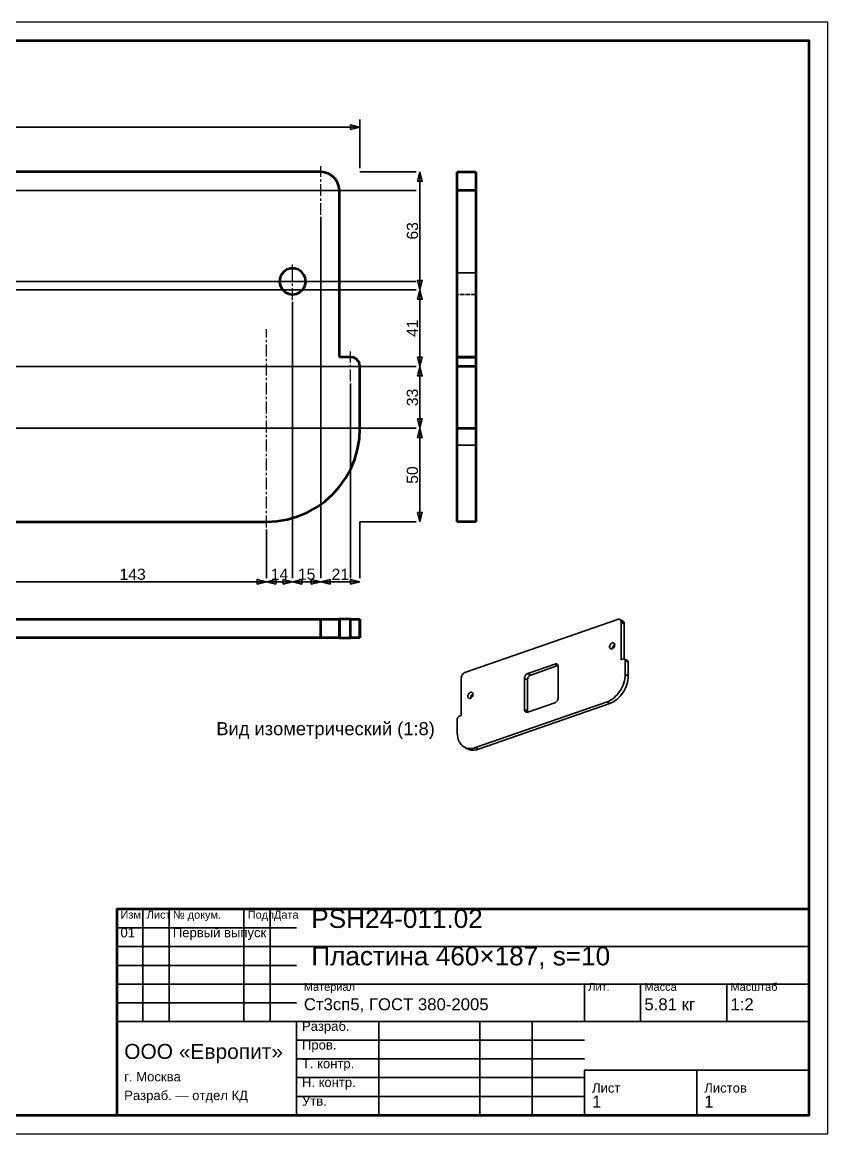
# Model space of a CAD drawing. Header units: millimetres. Extents: x 0 to 420, y 0 to 297.
# Drawn here: x 204.8 to 420, y 0 to 297 of the extents above; entities that cross this region are included whole.
import ezdxf
from ezdxf.enums import TextEntityAlignment as Align

# ---------------------------------------------------------------- set-up
doc = ezdxf.new("R2010")
doc.units = ezdxf.units.MM
doc.linetypes.add('CENTER', pattern=[5.08, 3.175, -0.635, 0.635, -0.635])
doc.linetypes.add('DASHED', pattern=[1.524, 1.27, -0.254])
doc.styles.add('GOST', font='Arial')

msp = doc.modelspace()

# ---------------------------------------------------------------- linework, layer by layer
at = {"color": 7, "lineweight": 35}
for p, q in [((295, 258), (295, 271)), ((65, 269), (295, 269)), ((295, 257), (310, 257)), ((310, 257), (309, 257)), ((311, 225.5), (311, 257)), ((82.5, 252), (310, 252)), ((291.5, 252), (310, 252)), ((284.5, 245), (284.5, 148.5)), ((88.5, 227.75), (310, 227.75)), ((282.5, 227.75), (310, 227.75)), ((168, 225.5), (310, 225.5)), ((205, 225.5), (310, 225.5)), ((310, 225.5), (309, 225.5)), ((310, 225.5), (309, 225.5)), ((311, 205), (311, 225.5)), ((277, 222.25), (277, 148.5)), ((72, 205), (310, 205)), ((297, 205), (310, 205)), ((310, 205), (309, 205)), ((310, 205), (309, 205)), ((311, 188.5), (311, 205)), ((292.5, 200.5), (292.5, 148.5)), ((117, 188.5), (310, 188.5)), ((168, 188.5), (310, 188.5)), ((205, 188.5), (310, 188.5)), ((297, 188.5), (310, 188.5)), ((310, 188.5), (309, 188.5)), ((310, 188.5), (309, 188.5)), ((311, 163.5), (311, 188.5)), ((295, 163.5), (295, 148.5)), ((295, 163.5), (310, 163.5)), ((310, 163.5), (309, 163.5)), ((270, 161.5), (270, 148.5)), ((270, 148.5), (270, 149.5)), ((270, 148.5), (270, 149.5)), ((277, 148.5), (277, 149.5)), ((277, 148.5), (277, 149.5)), ((284.5, 148.5), (284.5, 149.5)), ((284.5, 148.5), (284.5, 149.5)), ((295, 148.5), (295, 149.5)), ((198.5, 147.5), (270, 147.5)), ((270, 147.5), (277, 147.5)), ((277, 147.5), (284.5, 147.5)), ((284.5, 147.5), (295, 147.5)), ((237, 30), (237, 60)), ((244, 30), (244, 60)), ((264, 30), (264, 60)), ((271, 30), (271, 60)), ((230, 55), (278, 55)), ((230, 50), (278, 50)), ((278, 50), (415, 50)), ((230, 45), (278, 45)), ((230, 40), (278, 40)), ((278, 40), (415, 40)), ((355, 30), (355, 40)), ((370, 30), (370, 40)), ((393, 30), (393, 40)), ((230, 35), (278, 35)), ((230, 30), (278, 30)), ((278, 30), (415, 30)), ((300, 5), (300, 30)), ((327, 5), (327, 30)), ((341, 5), (341, 30)), ((278, 25), (355, 25)), ((278, 20), (355, 20)), ((278, 15), (355, 15)), ((355, 17), (415, 17)), ((278, 10), (355, 10))]:
    msp.add_line(p, q, dxfattribs=at)
at = {"color": 4, "linetype": 'CENTER', "lineweight": 25}
for p, q in [((284.5, 245.5), (284.5, 258.5)), ((278, 252), (291, 252)), ((277, 222.75), (277, 232.75)), ((272, 227.75), (282, 227.75)), ((270, 162), (270, 215)), ((292.5, 201), (292.5, 209)), ((288.5, 205), (296.5, 205)), ((243.5, 188.5), (296.5, 188.5))]:
    msp.add_line(p, q, dxfattribs=at)
at = {"color": 1, "lineweight": 70}
for p, q in [((284.5, 257), (75.5, 257)), ((285.61, 256.87), (284.5, 257)), ((286.67, 256.5), (285.61, 256.87)), ((287.62, 255.91), (286.67, 256.5)), ((288.41, 255.12), (287.62, 255.91)), ((321, 256.97), (321, 257)), ((321, 257), (326, 257)), ((321, 256.87), (321, 256.97)), ((321, 256.72), (321, 256.87)), ((321, 256.5), (321, 256.72)), ((321, 256.23), (321, 256.5)), ((321, 255.91), (321, 256.23)), ((321, 255.54), (321, 255.91)), ((321, 255.12), (321, 255.54)), ((326, 257), (326, 256.97)), ((326, 256.97), (326, 256.87)), ((326, 256.87), (326, 256.72)), ((326, 256.72), (326, 256.5)), ((326, 256.5), (326, 256.23)), ((326, 256.23), (326, 255.91)), ((326, 255.91), (326, 255.54)), ((326, 255.54), (326, 255.12)), ((289, 254.17), (288.41, 255.12)), ((289.37, 253.11), (289, 254.17)), ((289.5, 252), (289.37, 253.11)), ((321, 254.66), (321, 255.12)), ((321, 254.17), (321, 254.66)), ((321, 253.65), (321, 254.17)), ((321, 253.11), (321, 253.65)), ((321, 252.56), (321, 253.11)), ((321, 252), (321, 252.56)), ((326, 255.12), (326, 254.66)), ((326, 254.66), (326, 254.17)), ((326, 254.17), (326, 253.65)), ((326, 253.65), (326, 253.11)), ((326, 253.11), (326, 252.56)), ((326, 252.56), (326, 252)), ((289.5, 207.5), (289.5, 252)), ((321, 207.5), (321, 252)), ((326, 252), (321, 252)), ((326, 252), (326, 207.5)), ((273.97, 229.5), (273.59, 228.53)), ((274.62, 230.32), (273.97, 229.5)), ((275.48, 230.9), (274.62, 230.32)), ((276.48, 231.21), (275.48, 230.9)), ((277.52, 231.21), (276.48, 231.21)), ((278.52, 230.9), (277.52, 231.21)), ((279.38, 230.32), (278.52, 230.9)), ((280.03, 229.5), (279.38, 230.32)), ((280.41, 228.53), (280.03, 229.5)), ((273.59, 228.53), (273.51, 227.49)), ((273.51, 227.49), (273.74, 226.47)), ((273.74, 226.47), (274.26, 225.57)), ((279.74, 225.57), (280.26, 226.47)), ((280.26, 226.47), (280.49, 227.49)), ((280.49, 227.49), (280.41, 228.53)), ((274.26, 225.57), (275.03, 224.86)), ((275.03, 224.86), (275.97, 224.41)), ((275.97, 224.41), (277, 224.25)), ((277, 224.25), (278.03, 224.41)), ((278.03, 224.41), (278.97, 224.86)), ((278.97, 224.86), (279.74, 225.57)), ((292.5, 207.5), (289.5, 207.5)), ((293.27, 207.38), (292.5, 207.5)), ((293.97, 207.02), (293.27, 207.38)), ((294.52, 206.47), (293.97, 207.02)), ((294.88, 205.77), (294.52, 206.47)), ((295, 205), (294.88, 205.77)), ((295, 188.5), (295, 205)), ((321, 207.48), (321, 207.5)), ((321, 207.5), (326, 207.5)), ((326, 207.5), (321, 207.5)), ((321, 207.44), (321, 207.48)), ((321, 207.36), (321, 207.44)), ((321, 207.25), (321, 207.36)), ((321, 207.12), (321, 207.25)), ((321, 206.95), (321, 207.12)), ((321, 206.77), (321, 206.95)), ((321, 206.56), (321, 206.77)), ((321, 206.33), (321, 206.56)), ((321, 206.08), (321, 206.33)), ((321, 205.83), (321, 206.08)), ((321, 205.56), (321, 205.83)), ((321, 205.28), (321, 205.56)), ((321, 205), (321, 205.28)), ((321, 188.5), (321, 205)), ((326, 205), (321, 205)), ((326, 207.5), (326, 207.48)), ((326, 207.48), (326, 207.44)), ((326, 207.44), (326, 207.36)), ((326, 207.36), (326, 207.25)), ((326, 207.25), (326, 207.12)), ((326, 207.12), (326, 206.95)), ((326, 206.95), (326, 206.77)), ((326, 206.77), (326, 206.56)), ((326, 206.56), (326, 206.33)), ((326, 206.33), (326, 206.08)), ((326, 206.08), (326, 205.83)), ((326, 205.83), (326, 205.56)), ((326, 205.56), (326, 205.28)), ((326, 205.28), (326, 205)), ((326, 205), (326, 188.5)), ((294.84, 185.7), (295, 188.5)), ((321, 185.7), (321, 188.5)), ((321, 188.5), (326, 188.5)), ((326, 188.5), (326, 185.7)), ((294.37, 182.94), (294.84, 185.7)), ((321, 182.94), (321, 185.7)), ((326, 185.7), (326, 182.94)), ((293.6, 180.24), (294.37, 182.94)), ((321, 180.24), (321, 182.94)), ((326, 182.94), (326, 180.24)), ((292.52, 177.65), (293.6, 180.24)), ((321, 177.65), (321, 180.24)), ((326, 180.24), (326, 177.65)), ((291.17, 175.2), (292.52, 177.65)), ((321, 175.2), (321, 177.65)), ((326, 177.65), (326, 175.2)), ((287.68, 170.82), (289.55, 172.91)), ((289.55, 172.91), (291.17, 175.2)), ((321, 172.91), (321, 175.2)), ((321, 170.82), (321, 172.91)), ((326, 175.2), (326, 172.91)), ((326, 172.91), (326, 170.82)), ((285.59, 168.95), (287.68, 170.82)), ((321, 168.95), (321, 170.82)), ((326, 170.82), (326, 168.95)), ((280.85, 165.98), (283.3, 167.33)), ((283.3, 167.33), (285.59, 168.95)), ((321, 167.33), (321, 168.95)), ((321, 165.98), (321, 167.33)), ((326, 168.95), (326, 167.33)), ((326, 167.33), (326, 165.98)), ((90, 163.5), (270, 163.5)), ((270, 163.5), (272.8, 163.66)), ((272.8, 163.66), (275.56, 164.13)), ((275.56, 164.13), (278.26, 164.9)), ((278.26, 164.9), (280.85, 165.98)), ((321, 164.9), (321, 165.98)), ((321, 164.13), (321, 164.9)), ((321, 163.66), (321, 164.13)), ((321, 163.5), (321, 163.66)), ((326, 163.5), (321, 163.5)), ((326, 165.98), (326, 164.9)), ((326, 164.9), (326, 164.13)), ((326, 164.13), (326, 163.66)), ((326, 163.66), (326, 163.5)), ((75.5, 137.5), (284.5, 137.5)), ((284.5, 137.5), (285.06, 137.5)), ((284.5, 132.5), (284.5, 137.5)), ((285.06, 137.5), (285.61, 137.5)), ((285.61, 137.5), (286.15, 137.5)), ((286.15, 137.5), (286.67, 137.5)), ((286.67, 137.5), (287.16, 137.5)), ((287.16, 137.5), (287.62, 137.5)), ((287.62, 137.5), (288.04, 137.5)), ((288.04, 137.5), (288.41, 137.5)), ((288.41, 137.5), (288.73, 137.5)), ((288.73, 137.5), (289, 137.5)), ((289, 137.5), (289.22, 137.5)), ((289.22, 137.5), (289.37, 137.5)), ((289.37, 137.5), (289.47, 137.5)), ((289.47, 137.5), (289.5, 137.5)), ((292.5, 137.5), (289.5, 137.5)), ((289.5, 137.5), (289.5, 132.5)), ((289.5, 132.5), (289.5, 137.5)), ((292.5, 137.5), (292.78, 137.5)), ((292.5, 132.5), (292.5, 137.5)), ((292.78, 137.5), (293.06, 137.5)), ((293.06, 137.5), (293.33, 137.5)), ((293.33, 137.5), (293.58, 137.5)), ((293.58, 137.5), (293.83, 137.5)), ((293.83, 137.5), (294.06, 137.5)), ((294.06, 137.5), (294.27, 137.5)), ((294.27, 137.5), (294.45, 137.5)), ((294.45, 137.5), (294.62, 137.5)), ((294.62, 137.5), (294.75, 137.5)), ((294.75, 137.5), (294.86, 137.5)), ((294.86, 137.5), (294.94, 137.5)), ((294.94, 137.5), (294.98, 137.5)), ((294.98, 137.5), (295, 137.5)), ((295, 137.5), (295, 132.5)), ((295, 132.5), (295, 137.5)), ((284.5, 132.5), (75.5, 132.5)), ((285.06, 132.5), (284.5, 132.5)), ((285.61, 132.5), (285.06, 132.5)), ((286.15, 132.5), (285.61, 132.5)), ((286.67, 132.5), (286.15, 132.5)), ((287.16, 132.5), (286.67, 132.5)), ((287.62, 132.5), (287.16, 132.5)), ((288.04, 132.5), (287.62, 132.5)), ((288.41, 132.5), (288.04, 132.5)), ((288.73, 132.5), (288.41, 132.5)), ((289, 132.5), (288.73, 132.5)), ((289.22, 132.5), (289, 132.5)), ((289.37, 132.5), (289.22, 132.5)), ((289.47, 132.5), (289.37, 132.5)), ((289.5, 132.5), (289.47, 132.5)), ((289.5, 132.5), (292.5, 132.5)), ((292.78, 132.5), (292.5, 132.5)), ((293.06, 132.5), (292.78, 132.5)), ((293.33, 132.5), (293.06, 132.5)), ((293.58, 132.5), (293.33, 132.5)), ((293.83, 132.5), (293.58, 132.5)), ((294.06, 132.5), (293.83, 132.5)), ((294.27, 132.5), (294.06, 132.5)), ((294.45, 132.5), (294.27, 132.5)), ((294.62, 132.5), (294.45, 132.5)), ((294.75, 132.5), (294.62, 132.5)), ((294.86, 132.5), (294.75, 132.5)), ((294.94, 132.5), (294.86, 132.5)), ((294.98, 132.5), (294.94, 132.5)), ((295, 132.5), (294.98, 132.5))]:
    msp.add_line(p, q, dxfattribs=at)
at = {"color": 5, "linetype": 'DASHED', "lineweight": 35}
for p, q in [((75.5, 257), (284.5, 257)), ((284.5, 257), (285.61, 256.87)), ((285.61, 256.87), (286.67, 256.5)), ((286.67, 256.5), (287.62, 255.91)), ((287.62, 255.91), (288.41, 255.12)), ((321, 257), (321, 256.97)), ((326, 257), (321, 257)), ((321, 256.97), (321, 256.87)), ((321, 256.87), (321, 256.72)), ((321, 256.72), (321, 256.5)), ((321, 256.5), (321, 256.23)), ((321, 256.23), (321, 255.91)), ((321, 255.91), (321, 255.54)), ((321, 255.54), (321, 255.12)), ((326, 256.97), (326, 257)), ((326, 256.87), (326, 256.97)), ((326, 256.72), (326, 256.87)), ((326, 256.5), (326, 256.72)), ((326, 256.23), (326, 256.5)), ((326, 255.91), (326, 256.23)), ((326, 255.54), (326, 255.91)), ((326, 255.12), (326, 255.54)), ((288.41, 255.12), (289, 254.17)), ((289, 254.17), (289.37, 253.11)), ((289.37, 253.11), (289.5, 252)), ((321, 255.12), (321, 254.66)), ((321, 254.66), (321, 254.17)), ((321, 254.17), (321, 253.65)), ((321, 253.65), (321, 253.11)), ((321, 253.11), (321, 252.56)), ((321, 252.56), (321, 252)), ((326, 254.66), (326, 255.12)), ((326, 254.17), (326, 254.66)), ((326, 253.65), (326, 254.17)), ((326, 253.11), (326, 253.65)), ((326, 252.56), (326, 253.11)), ((326, 252), (326, 252.56)), ((289.5, 252), (289.5, 207.5)), ((321, 207.5), (321, 252)), ((326, 252), (326, 207.5)), ((273.59, 228.53), (273.97, 229.5)), ((273.97, 229.5), (274.62, 230.32)), ((274.62, 230.32), (275.48, 230.9)), ((275.48, 230.9), (276.48, 231.21)), ((276.48, 231.21), (277.52, 231.21)), ((277.52, 231.21), (278.52, 230.9)), ((278.52, 230.9), (279.38, 230.32)), ((279.38, 230.32), (280.03, 229.5)), ((280.03, 229.5), (280.41, 228.53)), ((321, 231.16), (321, 231.25)), ((321, 231.25), (321, 231.16)), ((321, 231.16), (321, 231.25)), ((321, 231.25), (321, 231.16)), ((321, 230.9), (321, 231.16)), ((321, 231.16), (321, 230.9)), ((321, 230.9), (321, 231.16)), ((321, 231.16), (321, 230.9)), ((321, 230.49), (321, 230.9)), ((321, 230.9), (321, 230.49)), ((321, 230.49), (321, 230.9)), ((321, 230.9), (321, 230.49)), ((321, 229.93), (321, 230.49)), ((321, 230.49), (321, 229.93)), ((321, 229.93), (321, 230.49)), ((321, 230.49), (321, 229.93)), ((321, 229.97), (321, 230)), ((321, 230), (321, 229.97)), ((326, 230), (321, 230)), ((321, 230), (326, 230)), ((321, 229.89), (321, 229.97)), ((321, 229.97), (321, 229.89)), ((321, 229.27), (321, 229.93)), ((321, 229.93), (321, 229.27)), ((321, 229.27), (321, 229.93)), ((321, 229.93), (321, 229.27)), ((321, 229.75), (321, 229.89)), ((321, 229.89), (321, 229.75)), ((321, 229.55), (321, 229.75)), ((321, 229.75), (321, 229.55)), ((321, 229.31), (321, 229.55)), ((321, 229.55), (321, 229.31)), ((321, 229.02), (321, 229.31)), ((321, 229.31), (321, 229.02)), ((321, 228.53), (321, 229.27)), ((321, 229.27), (321, 228.53)), ((321, 228.53), (321, 229.27)), ((321, 229.27), (321, 228.53)), ((321, 228.68), (321, 229.02)), ((321, 229.02), (321, 228.68)), ((326, 231.16), (326, 231.25)), ((326, 231.25), (326, 231.16)), ((326, 231.16), (326, 231.25)), ((326, 231.25), (326, 231.16)), ((326, 230.9), (326, 231.16)), ((326, 231.16), (326, 230.9)), ((326, 230.9), (326, 231.16)), ((326, 231.16), (326, 230.9)), ((326, 230.49), (326, 230.9)), ((326, 230.9), (326, 230.49)), ((326, 230.49), (326, 230.9)), ((326, 230.9), (326, 230.49)), ((326, 229.93), (326, 230.49)), ((326, 230.49), (326, 229.93)), ((326, 229.93), (326, 230.49)), ((326, 230.49), (326, 229.93)), ((326, 229.97), (326, 230)), ((326, 230), (326, 229.97)), ((326, 229.89), (326, 229.97)), ((326, 229.97), (326, 229.89)), ((326, 229.27), (326, 229.93)), ((326, 229.93), (326, 229.27)), ((326, 229.27), (326, 229.93)), ((326, 229.93), (326, 229.27)), ((326, 229.75), (326, 229.89)), ((326, 229.89), (326, 229.75)), ((326, 229.55), (326, 229.75)), ((326, 229.75), (326, 229.55)), ((326, 229.31), (326, 229.55)), ((326, 229.55), (326, 229.31)), ((326, 229.02), (326, 229.31)), ((326, 229.31), (326, 229.02)), ((326, 228.53), (326, 229.27)), ((326, 229.27), (326, 228.53)), ((326, 228.53), (326, 229.27)), ((326, 229.27), (326, 228.53)), ((326, 228.68), (326, 229.02)), ((326, 229.02), (326, 228.68)), ((273.51, 227.49), (273.59, 228.53)), ((273.74, 226.47), (273.51, 227.49)), ((274.26, 225.57), (273.74, 226.47)), ((280.26, 226.47), (279.74, 225.57)), ((280.49, 227.49), (280.26, 226.47)), ((280.41, 228.53), (280.49, 227.49)), ((321, 228.31), (321, 228.68)), ((321, 228.68), (321, 228.31)), ((321, 227.75), (321, 228.53)), ((321, 228.53), (321, 227.75)), ((321, 227.75), (321, 228.53)), ((321, 228.53), (321, 227.75)), ((321, 227.89), (321, 228.31)), ((321, 228.31), (321, 227.89)), ((321, 227.45), (321, 227.89)), ((321, 227.89), (321, 227.45)), ((321, 226.97), (321, 227.75)), ((321, 227.75), (321, 226.97)), ((321, 226.97), (321, 227.75)), ((321, 227.75), (321, 226.97)), ((321, 226.99), (321, 227.45)), ((321, 227.45), (321, 226.99)), ((321, 226.5), (321, 226.99)), ((321, 226.99), (321, 226.5)), ((321, 226.23), (321, 226.97)), ((321, 226.97), (321, 226.23)), ((321, 226.23), (321, 226.97)), ((321, 226.97), (321, 226.23)), ((321, 226), (321, 226.5)), ((321, 226.5), (321, 226)), ((321, 225.57), (321, 226.23)), ((321, 226.23), (321, 225.57)), ((321, 225.57), (321, 226.23)), ((321, 226.23), (321, 225.57)), ((321, 225.5), (321, 226)), ((321, 226), (321, 225.5)), ((326, 228.31), (326, 228.68)), ((326, 228.68), (326, 228.31)), ((326, 227.75), (326, 228.53)), ((326, 228.53), (326, 227.75)), ((326, 227.75), (326, 228.53)), ((326, 228.53), (326, 227.75)), ((326, 227.89), (326, 228.31)), ((326, 228.31), (326, 227.89)), ((326, 227.45), (326, 227.89)), ((326, 227.89), (326, 227.45)), ((326, 226.97), (326, 227.75)), ((326, 227.75), (326, 226.97)), ((326, 226.97), (326, 227.75)), ((326, 227.75), (326, 226.97)), ((326, 226.99), (326, 227.45)), ((326, 227.45), (326, 226.99)), ((326, 226.5), (326, 226.99)), ((326, 226.99), (326, 226.5)), ((326, 226.23), (326, 226.97)), ((326, 226.97), (326, 226.23)), ((326, 226.23), (326, 226.97)), ((326, 226.97), (326, 226.23)), ((326, 226), (326, 226.5)), ((326, 226.5), (326, 226)), ((326, 225.57), (326, 226.23)), ((326, 226.23), (326, 225.57)), ((326, 225.57), (326, 226.23)), ((326, 226.23), (326, 225.57)), ((326, 225.5), (326, 226)), ((326, 226), (326, 225.5)), ((275.03, 224.86), (274.26, 225.57)), ((275.97, 224.41), (275.03, 224.86)), ((277, 224.25), (275.97, 224.41)), ((278.03, 224.41), (277, 224.25)), ((278.97, 224.86), (278.03, 224.41)), ((279.74, 225.57), (278.97, 224.86)), ((321, 225.01), (321, 225.57)), ((321, 225.57), (321, 225.01)), ((321, 225.01), (321, 225.57)), ((321, 225.57), (321, 225.01)), ((321, 225.5), (321, 188.5)), ((321, 188.5), (321, 225.5)), ((321, 224.6), (321, 225.01)), ((321, 225.01), (321, 224.6)), ((321, 224.6), (321, 225.01)), ((321, 225.01), (321, 224.6)), ((321, 224.34), (321, 224.6)), ((321, 224.6), (321, 224.34)), ((321, 224.34), (321, 224.6)), ((321, 224.6), (321, 224.34)), ((321, 224.25), (321, 224.34)), ((321, 224.34), (321, 224.25)), ((321, 224.25), (321, 224.34)), ((321, 224.34), (321, 224.25)), ((326, 224.25), (321, 224.25)), ((326, 224.25), (321, 224.25)), ((326, 225.01), (326, 225.57)), ((326, 225.57), (326, 225.01)), ((326, 225.01), (326, 225.57)), ((326, 225.57), (326, 225.01)), ((326, 225.5), (326, 188.5)), ((326, 188.5), (326, 225.5)), ((326, 224.6), (326, 225.01)), ((326, 225.01), (326, 224.6)), ((326, 224.6), (326, 225.01)), ((326, 225.01), (326, 224.6)), ((326, 224.34), (326, 224.6)), ((326, 224.6), (326, 224.34)), ((326, 224.34), (326, 224.6)), ((326, 224.6), (326, 224.34)), ((326, 224.25), (326, 224.34)), ((326, 224.34), (326, 224.25)), ((326, 224.25), (326, 224.34)), ((326, 224.34), (326, 224.25)), ((289.5, 207.5), (292.5, 207.5)), ((292.5, 207.5), (293.27, 207.38)), ((293.27, 207.38), (293.97, 207.02)), ((293.97, 207.02), (294.52, 206.47)), ((294.52, 206.47), (294.88, 205.77)), ((294.88, 205.77), (295, 205)), ((295, 205), (295, 188.5)), ((321, 207.5), (321, 207.48)), ((326, 207.5), (321, 207.5)), ((326, 207.5), (321, 207.5)), ((321, 207.48), (321, 207.44)), ((321, 207.44), (321, 207.36)), ((321, 207.36), (321, 207.25)), ((321, 207.25), (321, 207.12)), ((321, 207.12), (321, 206.95)), ((321, 206.95), (321, 206.77)), ((321, 206.77), (321, 206.56)), ((321, 206.56), (321, 206.33)), ((321, 206.33), (321, 206.08)), ((321, 206.08), (321, 205.83)), ((321, 205.83), (321, 205.56)), ((321, 205.56), (321, 205.28)), ((321, 205.28), (321, 205)), ((321, 205), (321, 188.5)), ((326, 207.48), (326, 207.5)), ((326, 207.44), (326, 207.48)), ((326, 207.36), (326, 207.44)), ((326, 207.25), (326, 207.36)), ((326, 207.12), (326, 207.25)), ((326, 206.95), (326, 207.12)), ((326, 206.77), (326, 206.95)), ((326, 206.56), (326, 206.77)), ((326, 206.33), (326, 206.56)), ((326, 206.08), (326, 206.33)), ((326, 205.83), (326, 206.08)), ((326, 205.56), (326, 205.83)), ((326, 205.28), (326, 205.56)), ((326, 205), (326, 205.28)), ((326, 188.5), (326, 205)), ((295, 188.5), (294.84, 185.7)), ((321, 188.5), (321, 185.7)), ((321, 188), (321, 188.5)), ((321, 188.5), (321, 188)), ((321, 187.5), (321, 188)), ((321, 188), (321, 187.5)), ((321, 187.01), (321, 187.5)), ((321, 187.5), (321, 187.01)), ((326, 188.5), (326, 188)), ((326, 188), (326, 188.5)), ((326, 185.7), (326, 188.5)), ((326, 188), (326, 187.5)), ((326, 187.5), (326, 188)), ((326, 187.5), (326, 187.01)), ((326, 187.01), (326, 187.5)), ((294.84, 185.7), (294.37, 182.94)), ((321, 186.55), (321, 187.01)), ((321, 187.01), (321, 186.55)), ((321, 186.11), (321, 186.55)), ((321, 186.55), (321, 186.11)), ((321, 185.69), (321, 186.11)), ((321, 186.11), (321, 185.69)), ((321, 185.7), (321, 182.94)), ((321, 185.32), (321, 185.69)), ((321, 185.69), (321, 185.32)), ((321, 184.98), (321, 185.32)), ((321, 185.32), (321, 184.98)), ((321, 184.69), (321, 184.98)), ((321, 184.98), (321, 184.69)), ((321, 184.45), (321, 184.69)), ((321, 184.69), (321, 184.45)), ((321, 184.25), (321, 184.45)), ((321, 184.45), (321, 184.25)), ((321, 184.11), (321, 184.25)), ((321, 184.25), (321, 184.11)), ((326, 187.01), (326, 186.55)), ((326, 186.55), (326, 187.01)), ((326, 186.55), (326, 186.11)), ((326, 186.11), (326, 186.55)), ((326, 186.11), (326, 185.69)), ((326, 185.69), (326, 186.11)), ((326, 182.94), (326, 185.7)), ((326, 185.69), (326, 185.32)), ((326, 185.32), (326, 185.69)), ((326, 185.32), (326, 184.98)), ((326, 184.98), (326, 185.32)), ((326, 184.98), (326, 184.69)), ((326, 184.69), (326, 184.98)), ((326, 184.69), (326, 184.45)), ((326, 184.45), (326, 184.69)), ((326, 184.45), (326, 184.25)), ((326, 184.25), (326, 184.45)), ((326, 184.25), (326, 184.11)), ((326, 184.11), (326, 184.25)), ((294.37, 182.94), (293.6, 180.24)), ((321, 184.03), (321, 184.11)), ((321, 184.11), (321, 184.03)), ((321, 184), (321, 184.03)), ((321, 184.03), (321, 184)), ((326, 184), (321, 184)), ((321, 184), (326, 184)), ((321, 182.94), (321, 180.24)), ((326, 184.11), (326, 184.03)), ((326, 184.03), (326, 184.11)), ((326, 184.03), (326, 184)), ((326, 184), (326, 184.03)), ((326, 180.24), (326, 182.94)), ((293.6, 180.24), (292.52, 177.65)), ((321, 180.24), (321, 177.65)), ((326, 177.65), (326, 180.24)), ((292.52, 177.65), (291.17, 175.2)), ((321, 177.65), (321, 175.2)), ((326, 175.2), (326, 177.65)), ((289.55, 172.91), (287.68, 170.82)), ((291.17, 175.2), (289.55, 172.91)), ((321, 175.2), (321, 172.91)), ((321, 172.91), (321, 170.82)), ((326, 172.91), (326, 175.2)), ((326, 170.82), (326, 172.91)), ((287.68, 170.82), (285.59, 168.95)), ((321, 170.82), (321, 168.95)), ((326, 168.95), (326, 170.82)), ((283.3, 167.33), (280.85, 165.98)), ((285.59, 168.95), (283.3, 167.33)), ((321, 168.95), (321, 167.33)), ((321, 167.33), (321, 165.98)), ((326, 167.33), (326, 168.95)), ((326, 165.98), (326, 167.33)), ((270, 163.5), (90, 163.5)), ((272.8, 163.66), (270, 163.5)), ((275.56, 164.13), (272.8, 163.66)), ((278.26, 164.9), (275.56, 164.13)), ((280.85, 165.98), (278.26, 164.9)), ((321, 165.98), (321, 164.9)), ((321, 164.9), (321, 164.13)), ((321, 164.13), (321, 163.66)), ((321, 163.66), (321, 163.5)), ((321, 163.5), (326, 163.5)), ((326, 164.9), (326, 165.98)), ((326, 164.13), (326, 164.9)), ((326, 163.66), (326, 164.13)), ((326, 163.5), (326, 163.66)), ((270, 137.5), (90, 137.5)), ((272.8, 137.5), (270, 137.5)), ((275.56, 137.5), (272.8, 137.5)), ((273.52, 137.5), (273.5, 137.5)), ((273.5, 137.5), (273.59, 137.5)), ((273.59, 137.5), (273.52, 137.5)), ((273.7, 137.5), (273.59, 137.5)), ((273.59, 137.5), (273.85, 137.5)), ((273.85, 137.5), (273.7, 137.5)), ((274.04, 137.5), (273.85, 137.5)), ((273.85, 137.5), (274.26, 137.5)), ((274.26, 137.5), (274.04, 137.5)), ((274.53, 137.5), (274.26, 137.5)), ((274.26, 137.5), (274.82, 137.5)), ((274.82, 137.5), (274.53, 137.5)), ((275.14, 137.5), (274.82, 137.5)), ((274.82, 137.5), (275.48, 137.5)), ((275.48, 137.5), (275.14, 137.5)), ((275.84, 137.5), (275.48, 137.5)), ((275.48, 137.5), (276.22, 137.5)), ((278.26, 137.5), (275.56, 137.5)), ((276.22, 137.5), (275.84, 137.5)), ((276.61, 137.5), (276.22, 137.5)), ((276.22, 137.5), (277, 137.5)), ((277, 137.5), (276.61, 137.5)), ((277, 137.5), (277.78, 137.5)), ((277.39, 137.5), (277, 137.5)), ((277.78, 137.5), (277.39, 137.5)), ((277.78, 137.5), (278.52, 137.5)), ((278.16, 137.5), (277.78, 137.5)), ((278.52, 137.5), (278.16, 137.5)), ((280.85, 137.5), (278.26, 137.5)), ((278.52, 137.5), (279.18, 137.5)), ((278.86, 137.5), (278.52, 137.5)), ((279.18, 137.5), (278.86, 137.5)), ((279.18, 137.5), (279.74, 137.5)), ((279.47, 137.5), (279.18, 137.5)), ((279.74, 137.5), (279.47, 137.5)), ((279.74, 137.5), (280.15, 137.5)), ((279.96, 137.5), (279.74, 137.5)), ((280.15, 137.5), (279.96, 137.5)), ((280.15, 137.5), (280.41, 137.5)), ((280.3, 137.5), (280.15, 137.5)), ((280.41, 137.5), (280.3, 137.5)), ((280.41, 137.5), (280.5, 137.5)), ((280.48, 137.5), (280.41, 137.5)), ((280.5, 137.5), (280.48, 137.5)), ((283.3, 137.5), (280.85, 137.5)), ((285.59, 137.5), (283.3, 137.5)), ((287.68, 137.5), (285.59, 137.5)), ((289.55, 137.5), (287.68, 137.5)), ((291.17, 137.5), (289.55, 137.5)), ((292.52, 137.5), (291.17, 137.5)), ((293.6, 137.5), (292.52, 137.5)), ((294.37, 137.5), (293.6, 137.5)), ((294.84, 137.5), (294.37, 137.5)), ((295, 137.5), (294.84, 137.5)), ((90, 132.5), (270, 132.5)), ((270, 132.5), (272.8, 132.5)), ((272.8, 132.5), (275.56, 132.5)), ((273.59, 132.5), (273.5, 132.5)), ((273.5, 132.5), (273.52, 132.5)), ((273.52, 132.5), (273.59, 132.5)), ((273.85, 132.5), (273.59, 132.5)), ((273.59, 132.5), (273.7, 132.5)), ((273.7, 132.5), (273.85, 132.5)), ((274.26, 132.5), (273.85, 132.5)), ((273.85, 132.5), (274.04, 132.5)), ((274.04, 132.5), (274.26, 132.5)), ((274.82, 132.5), (274.26, 132.5)), ((274.26, 132.5), (274.53, 132.5)), ((274.53, 132.5), (274.82, 132.5)), ((275.48, 132.5), (274.82, 132.5)), ((274.82, 132.5), (275.14, 132.5)), ((275.14, 132.5), (275.48, 132.5)), ((276.22, 132.5), (275.48, 132.5)), ((275.48, 132.5), (275.84, 132.5)), ((275.56, 132.5), (278.26, 132.5)), ((275.84, 132.5), (276.22, 132.5)), ((277, 132.5), (276.22, 132.5)), ((276.22, 132.5), (276.61, 132.5)), ((276.61, 132.5), (277, 132.5)), ((277, 132.5), (277.39, 132.5)), ((277.78, 132.5), (277, 132.5)), ((277.39, 132.5), (277.78, 132.5)), ((277.78, 132.5), (278.16, 132.5)), ((278.52, 132.5), (277.78, 132.5)), ((278.16, 132.5), (278.52, 132.5)), ((278.26, 132.5), (280.85, 132.5)), ((278.52, 132.5), (278.86, 132.5)), ((279.18, 132.5), (278.52, 132.5)), ((278.86, 132.5), (279.18, 132.5)), ((279.18, 132.5), (279.47, 132.5)), ((279.74, 132.5), (279.18, 132.5)), ((279.47, 132.5), (279.74, 132.5)), ((279.74, 132.5), (279.96, 132.5)), ((280.15, 132.5), (279.74, 132.5)), ((279.96, 132.5), (280.15, 132.5)), ((280.15, 132.5), (280.3, 132.5)), ((280.41, 132.5), (280.15, 132.5)), ((280.3, 132.5), (280.41, 132.5)), ((280.41, 132.5), (280.48, 132.5)), ((280.5, 132.5), (280.41, 132.5)), ((280.48, 132.5), (280.5, 132.5)), ((280.85, 132.5), (283.3, 132.5)), ((283.3, 132.5), (285.59, 132.5)), ((285.59, 132.5), (287.68, 132.5)), ((287.68, 132.5), (289.55, 132.5)), ((289.55, 132.5), (291.17, 132.5)), ((291.17, 132.5), (292.52, 132.5)), ((292.52, 132.5), (293.6, 132.5)), ((293.6, 132.5), (294.37, 132.5)), ((294.37, 132.5), (294.84, 132.5)), ((294.84, 132.5), (295, 132.5))]:
    msp.add_line(p, q, dxfattribs=at)
at = {"color": 1, "lineweight": 35}
for p, q in [((363.85, 137.45), (323.05, 123.23)), ((364.01, 137.49), (363.85, 137.45)), ((364.17, 137.5), (364.01, 137.49)), ((364.31, 137.48), (364.17, 137.5)), ((364.45, 137.42), (364.31, 137.48)), ((364.61, 137.3), (364.45, 137.42)), ((365.23, 137), (364.45, 137.42)), ((364.73, 137.13), (364.61, 137.3)), ((364.8, 136.91), (364.73, 137.13)), ((364.83, 136.67), (364.8, 136.91)), ((364.83, 136.67), (364.83, 126.65)), ((365.61, 136.24), (364.83, 136.67)), ((365.23, 137), (365.39, 136.87)), ((365.39, 136.87), (365.51, 136.7)), ((365.51, 136.7), (365.58, 136.49)), ((365.58, 136.49), (365.61, 136.24)), ((365.61, 126.88), (365.61, 136.24)), ((361.94, 130.8), (361.85, 130.65)), ((362.05, 130.92), (361.94, 130.8)), ((362.17, 131.03), (362.05, 130.92)), ((362.3, 131.11), (362.17, 131.03)), ((362.43, 131.16), (362.3, 131.11)), ((362.57, 131.18), (362.43, 131.16)), ((362.69, 131.17), (362.57, 131.18)), ((362.8, 131.13), (362.69, 131.17)), ((362.88, 131.07), (362.8, 131.13)), ((362.95, 131), (362.88, 131.07)), ((363.04, 130.81), (362.95, 131)), ((363.07, 130.58), (363.04, 130.81)), ((361.73, 130.34), (361.7, 130.18)), ((361.7, 130.18), (361.71, 130.02)), ((361.71, 130.02), (361.74, 129.88)), ((361.77, 130.5), (361.73, 130.34)), ((361.74, 129.88), (361.79, 129.76)), ((361.85, 130.65), (361.77, 130.5)), ((361.79, 129.76), (361.87, 129.66)), ((361.87, 129.66), (361.97, 129.59)), ((361.97, 129.59), (362.06, 129.55)), ((362.06, 129.55), (362.16, 129.54)), ((362.16, 129.54), (362.27, 129.54)), ((362.27, 129.54), (362.39, 129.57)), ((362.39, 129.57), (362.59, 129.68)), ((362.49, 129.76), (362.51, 129.92)), ((362.49, 129.61), (362.49, 129.76)), ((362.51, 129.92), (362.56, 130.08)), ((362.56, 130.08), (362.63, 130.23)), ((362.59, 129.68), (362.78, 129.86)), ((362.63, 130.23), (362.72, 130.37)), ((362.72, 130.37), (362.82, 130.49)), ((362.78, 129.86), (362.93, 130.08)), ((362.82, 130.49), (362.94, 130.6)), ((362.93, 130.08), (363.03, 130.33)), ((362.94, 130.6), (363.07, 130.68)), ((363.03, 130.33), (363.07, 130.58)), ((347.06, 125.52), (339.84, 123)), ((340.62, 122.58), (347.84, 125.1)), ((347.06, 125.52), (347.21, 125.56)), ((347.84, 125.1), (347.06, 125.52)), ((347.21, 125.56), (347.35, 125.57)), ((347.35, 125.57), (347.48, 125.55)), ((347.48, 125.55), (347.6, 125.5)), ((347.6, 125.5), (347.74, 125.39)), ((347.74, 125.39), (347.85, 125.23)), ((347.9, 125.11), (347.84, 125.1)), ((347.85, 125.23), (347.92, 125.04)), ((347.92, 125.04), (347.94, 124.82)), ((347.94, 116.49), (347.94, 124.82)), ((364.83, 126.65), (365.41, 126.86)), ((365.57, 126.88), (365.41, 126.86)), ((365.71, 126.84), (365.57, 126.88)), ((365.79, 126.78), (365.71, 126.84)), ((365.71, 126.84), (366.49, 126.42)), ((365.85, 126.69), (365.79, 126.78)), ((365.89, 126.59), (365.85, 126.69)), ((365.9, 126.46), (365.89, 126.59)), ((365.9, 122.75), (365.9, 126.46)), ((366.68, 126.04), (365.9, 126.46)), ((366.49, 126.42), (366.57, 126.36)), ((366.57, 126.36), (366.63, 126.27)), ((366.63, 126.27), (366.67, 126.16)), ((366.67, 126.16), (366.68, 126.04)), ((366.68, 126.04), (366.68, 122.33)), ((322.09, 121.99), (322.07, 121.76)), ((322.15, 122.22), (322.09, 121.99)), ((322.24, 122.44), (322.15, 122.22)), ((322.36, 122.66), (322.24, 122.44)), ((322.51, 122.85), (322.36, 122.66)), ((322.68, 123.01), (322.51, 122.85)), ((322.86, 123.14), (322.68, 123.01)), ((323.05, 123.23), (322.86, 123.14)), ((338.96, 121.69), (338.98, 121.89)), ((338.98, 121.89), (339.03, 122.1)), ((339.03, 122.1), (339.11, 122.3)), ((339.11, 122.3), (339.22, 122.49)), ((339.22, 122.49), (339.35, 122.66)), ((339.35, 122.66), (339.5, 122.81)), ((339.5, 122.81), (339.67, 122.93)), ((339.67, 122.93), (339.84, 123)), ((339.89, 121.87), (339.81, 121.67)), ((339.84, 123), (340.62, 122.58)), ((340, 122.07), (339.89, 121.87)), ((340.13, 122.24), (340, 122.07)), ((340.28, 122.38), (340.13, 122.24)), ((340.45, 122.5), (340.28, 122.38)), ((340.62, 122.58), (340.45, 122.5)), ((365.81, 121.62), (365.88, 122.19)), ((365.88, 122.19), (365.9, 122.75)), ((365.9, 122.75), (366.68, 122.33)), ((366.68, 122.33), (366.66, 121.77)), ((322.07, 121.76), (322.07, 111.75)), ((338.96, 121.69), (338.96, 113.36)), ((339.74, 121.26), (338.96, 121.69)), ((339.76, 121.46), (339.74, 121.26)), ((339.74, 112.93), (339.74, 121.26)), ((339.81, 121.67), (339.76, 121.46)), ((364.79, 118.8), (365.08, 119.34)), ((365.08, 119.34), (365.32, 119.9)), ((365.32, 119.9), (365.53, 120.47)), ((365.53, 120.47), (365.69, 121.05)), ((365.86, 118.91), (365.57, 118.37)), ((365.69, 121.05), (365.81, 121.62)), ((366.1, 119.47), (365.86, 118.91)), ((366.31, 120.04), (366.1, 119.47)), ((366.47, 120.62), (366.31, 120.04)), ((366.59, 121.2), (366.47, 120.62)), ((366.66, 121.77), (366.59, 121.2)), ((323.85, 117.13), (323.83, 116.97)), ((323.83, 116.97), (323.84, 116.82)), ((323.84, 116.82), (323.87, 116.68)), ((323.9, 117.29), (323.85, 117.13)), ((323.87, 116.68), (323.92, 116.56)), ((323.97, 117.45), (323.9, 117.29)), ((323.92, 116.56), (324, 116.46)), ((324.07, 117.59), (323.97, 117.45)), ((324, 116.46), (324.1, 116.39)), ((324.18, 117.72), (324.07, 117.59)), ((324.1, 116.39), (324.19, 116.35)), ((324.3, 117.83), (324.18, 117.72)), ((324.19, 116.35), (324.29, 116.33)), ((324.29, 116.33), (324.4, 116.34)), ((324.43, 117.91), (324.3, 117.83)), ((324.4, 116.34), (324.51, 116.37)), ((324.56, 117.96), (324.43, 117.91)), ((324.51, 116.37), (324.72, 116.48)), ((324.69, 117.98), (324.56, 117.96)), ((324.61, 116.56), (324.64, 116.72)), ((324.62, 116.41), (324.61, 116.56)), ((324.64, 116.72), (324.69, 116.87)), ((324.82, 117.97), (324.69, 117.98)), ((324.69, 116.87), (324.75, 117.02)), ((324.72, 116.48), (324.91, 116.65)), ((324.75, 117.02), (324.84, 117.17)), ((324.93, 117.92), (324.82, 117.97)), ((324.84, 117.17), (324.95, 117.29)), ((324.91, 116.65), (325.06, 116.88)), ((325.01, 117.87), (324.93, 117.92)), ((324.95, 117.29), (325.07, 117.39)), ((325.08, 117.8), (325.01, 117.87)), ((325.06, 116.88), (325.16, 117.13)), ((325.07, 117.39), (325.19, 117.47)), ((325.17, 117.61), (325.08, 117.8)), ((325.16, 117.13), (325.2, 117.38)), ((325.2, 117.38), (325.17, 117.61)), ((347.79, 115.88), (347.68, 115.68)), ((347.87, 116.08), (347.79, 115.88)), ((347.92, 116.29), (347.87, 116.08)), ((347.94, 116.49), (347.92, 116.29)), ((361.5, 115.62), (361.97, 115.86)), ((361.97, 115.86), (362.44, 116.16)), ((362.44, 116.16), (362.89, 116.5)), ((362.89, 116.5), (363.32, 116.89)), ((363.67, 116.08), (363.22, 115.74)), ((363.32, 116.89), (363.73, 117.32)), ((364.1, 116.47), (363.67, 116.08)), ((363.73, 117.32), (364.12, 117.78)), ((364.51, 116.89), (364.1, 116.47)), ((364.12, 117.78), (364.47, 118.28)), ((364.47, 118.28), (364.79, 118.8)), ((364.9, 117.36), (364.51, 116.89)), ((365.25, 117.85), (364.9, 117.36)), ((365.57, 118.37), (365.25, 117.85)), ((325.88, 103.17), (361.02, 115.42)), ((361.8, 115), (326.66, 102.75)), ((338.98, 113.14), (338.96, 113.36)), ((338.96, 113.36), (339.74, 112.93)), ((339.05, 112.95), (338.98, 113.14)), ((339.16, 112.79), (339.05, 112.95)), ((339.74, 112.93), (339.75, 112.78)), ((339.84, 112.65), (347.06, 115.17)), ((347.23, 115.25), (347.06, 115.17)), ((347.4, 115.37), (347.23, 115.25)), ((347.55, 115.51), (347.4, 115.37)), ((347.68, 115.68), (347.55, 115.51)), ((361.02, 115.42), (361.5, 115.62)), ((361.8, 115), (361.02, 115.42)), ((362.28, 115.19), (361.8, 115)), ((362.75, 115.44), (362.28, 115.19)), ((363.22, 115.74), (362.75, 115.44)), ((321.04, 111.04), (321, 110.81)), ((321, 110.81), (321, 107.1)), ((321.14, 111.26), (321.04, 111.04)), ((321.3, 111.44), (321.14, 111.26)), ((321.49, 111.54), (321.3, 111.44)), ((322.07, 111.75), (321.49, 111.54)), ((339.3, 112.68), (339.16, 112.79)), ((339.42, 112.63), (339.3, 112.68)), ((339.55, 112.61), (339.42, 112.63)), ((339.69, 112.62), (339.55, 112.61)), ((339.84, 112.65), (339.69, 112.62)), ((339.75, 112.78), (339.78, 112.64)), ((321, 107.1), (321.03, 106.47)), ((321.03, 106.47), (321.13, 105.87)), ((321.13, 105.87), (321.28, 105.31)), ((321.28, 105.31), (321.5, 104.8)), ((321.5, 104.8), (321.77, 104.33)), ((321.77, 104.33), (322.1, 103.93)), ((322.1, 103.93), (322.47, 103.59)), ((322.47, 103.59), (322.68, 103.44)), ((322.68, 103.44), (322.89, 103.31)), ((322.89, 103.31), (323.22, 103.16)), ((322.89, 103.31), (323.67, 102.89)), ((323.22, 103.16), (323.56, 103.04)), ((323.56, 103.04), (323.93, 102.96)), ((324, 102.73), (323.67, 102.89)), ((323.93, 102.96), (324.3, 102.93)), ((324.35, 102.62), (324, 102.73)), ((324.3, 102.93), (324.69, 102.93)), ((324.71, 102.54), (324.35, 102.62)), ((324.69, 102.93), (325.08, 102.97)), ((325.08, 102.5), (324.71, 102.54)), ((325.08, 102.97), (325.48, 103.05)), ((325.47, 102.5), (325.08, 102.5)), ((325.86, 102.55), (325.47, 102.5)), ((325.48, 103.05), (325.88, 103.17)), ((326.26, 102.63), (325.86, 102.55)), ((325.88, 103.17), (326.66, 102.75)), ((326.66, 102.75), (326.26, 102.63))]:
    msp.add_line(p, q, dxfattribs=at)
at = {"color": 7, "lineweight": 25}
msp.add_lwpolyline([(0, 0), (420, 0), (420, 297), (0, 297)], close=True, dxfattribs=at)
at = {"color": 7, "lineweight": 70}
for points in [[(20, 5), (415, 5), (415, 292), (20, 292)], [(230, 5), (415, 5), (415, 60), (230, 60)]]:
    msp.add_lwpolyline(points, close=True, dxfattribs=at)
at = {"color": 7, "lineweight": 35}
for points in [[(295, 269), (292.5, 269.62), (292.5, 268.38)], [(311, 257), (310.38, 254.5), (311.62, 254.5)], [(311, 225.5), (311.62, 228), (310.38, 228)], [(311, 225.5), (310.38, 223), (311.62, 223)], [(311, 205), (311.62, 207.5), (310.38, 207.5)], [(311, 205), (310.38, 202.5), (311.62, 202.5)], [(311, 188.5), (311.62, 191), (310.38, 191)], [(311, 188.5), (310.38, 186), (311.62, 186)], [(311, 163.5), (311.62, 166), (310.38, 166)], [(270, 147.5), (267.5, 148.12), (267.5, 146.87)], [(270, 147.5), (272.5, 146.87), (272.5, 148.12)], [(277, 147.5), (274.5, 148.12), (274.5, 146.87)], [(277, 147.5), (279.5, 146.87), (279.5, 148.12)], [(284.5, 147.5), (282, 148.12), (282, 146.87)], [(284.5, 147.5), (287, 146.87), (287, 148.12)], [(295, 147.5), (292.5, 148.12), (292.5, 146.87)], [(230, 5), (278, 5), (278, 30), (230, 30)], [(355, 5), (385, 5), (385, 17), (355, 17)], [(385, 5), (415, 5), (415, 17), (385, 17)]]:
    msp.add_lwpolyline(points, close=True, dxfattribs=at)

# ---------------------------------------------------------------- texts
at = {"color": 7, "style": 'GOST'}
for s, p in [('63', (309, 241.25)), ('41', (309, 215.25)), ('33', (309, 196.75)), ('50', (309, 176))]:
    msp.add_text(s, height=3, rotation=90, dxfattribs=at).set_placement(p, align=Align.MIDDLE)
for s, p in [('143', (234.25, 149.5)), ('14', (273.5, 149.5)), ('15', (280.75, 149.5)), ('21', (289.75, 149.5))]:
    msp.add_text(s, height=3, dxfattribs=at).set_placement(p, align=Align.MIDDLE)
at = {"color": 3, "style": 'GOST'}
msp.add_text('Вид изометрический (1:8)', height=3.5, dxfattribs=at).set_placement((315, 106.5), align=Align.RIGHT)
for s, height, p in [('Изм.', 2.1, (231, 57.5)), ('Лист', 2.1, (238, 57.5)), ('№ докум.', 2.1, (245, 57.5)), ('Подп.', 2.1, (265, 57.5)), ('Дата', 2.1, (272, 57.5)), ('PSH24-011.02', 5, (282, 55)), ('01', 2.5, (231, 52.5)), ('Первый выпуск', 2.5, (245, 52.5)), ('Пластина 460×187, s=10', 5, (282, 45)), ('Материал', 2.1, (280, 38.2)), ('Лит.', 2.1, (356, 38.2)), ('Масса', 2.1, (371, 38.2)), ('Масштаб', 2.1, (394, 38.2)), ('Ст3сп5, ГОСТ 380-2005', 3.2, (280, 33)), ('5.81 кг', 3.2, (371, 33)), ('1:2', 3.2, (394, 33)), ('Разраб.', 2.5, (279.5, 27.5)), ('ООО «Европит»', 4, (232, 20)), ('Пров.', 2.5, (279.5, 22.5)), ('Т. контр.', 2.5, (279.5, 17.5)), ('г. Москва', 2.5, (232, 14)), ('Н. контр.', 2.5, (279.5, 12.5)), ('Лист', 2.5, (357, 11)), ('Листов', 2.5, (387, 11)), ('Разраб. — отдел КД', 2.5, (232, 9)), ('Утв.', 2.5, (279.5, 7.5)), ('1', 3.2, (357, 7)), ('1', 3.2, (387, 7))]:
    msp.add_text(s, height=height, dxfattribs=at).set_placement(p)

doc.saveas('drawing.dxf')
